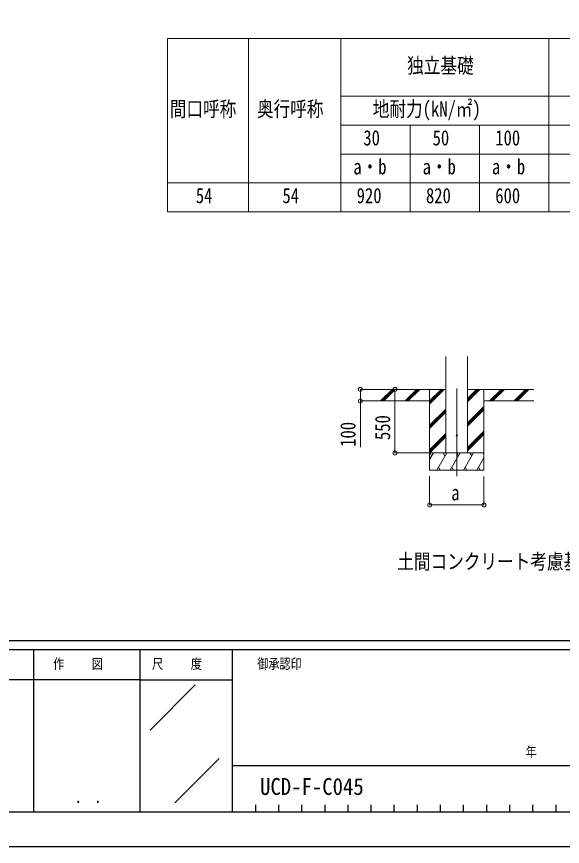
# Model space of a CAD drawing. Units: millimetres, scale not verified. Extents: x -16820 to 16820, y -11880 to 11880.
# Drawn here: x 6873 to 11598, y -11880 to -4700 of the extents above; entities that cross this region are included whole.
import ezdxf
from ezdxf.enums import TextEntityAlignment as Align

# ---------------------------------------------------------------- set-up
doc = ezdxf.new("R2010")
doc.units = ezdxf.units.MM
doc.header["$LTSCALE"] = 40
for name, color, linetype, lineweight in [('0-1_TABLE1', 7, 'Continuous', 18), ('0-3_YKK_12', 40, 'Continuous', 18), ('0-4_YKK_13', 120, 'Continuous', 18), ('0-5_YKK_A1', 120, 'Continuous', 18), ('0-6_YKK_D', 200, 'Continuous', 18)]:
    doc.layers.add(name, color=color, linetype=linetype, lineweight=lineweight)
doc.layers.add('0-2_USER1', color=92, linetype='Continuous')
doc.layers.add('0-7_YKK_ZWAK', color=134, linetype='Continuous')
doc.styles.add('ＭＳ ゴシック', font='')
doc.styles.get('ＭＳ ゴシック').set_extended_font_data('MS Gothic')

msp = doc.modelspace()

# ---------------------------------------------------------------- linework, layer by layer
at = {"layer": '0-1_TABLE1'}
for p, q in [((8180.08, -4889.02), (14180.08, -4889.02)), ((8180.08, -4889.02), (8180.08, -6389.02)), ((8880.08, -4889.02), (8880.08, -6389.02)), ((9680.08, -5389.02), (14180.08, -5389.02)), ((9680.08, -5639.02), (14180.08, -5639.02)), ((10280.08, -5639.02), (10280.08, -6389.02)), ((10880.08, -5639.02), (10880.08, -6389.02)), ((9680.08, -5889.02), (14180.08, -5889.02))]:
    msp.add_line(p, q, dxfattribs=at)
for points in [[(9680.08, -4889.02), (9680.08, -5389.02), (9680.08, -6139.02), (9680.08, -6389.02)], [(11480.08, -4889.02), (11480.08, -5389.02), (11480.08, -5639.02), (11480.08, -5889.02), (11480.08, -6389.02)], [(8180.08, -6139.02), (8880.08, -6139.02), (9680.08, -6139.02), (10880.08, -6139.02), (11480.08, -6139.02), (14180.08, -6139.02)], [(8180.08, -6389.02), (9680.08, -6389.02), (14180.08, -6389.02)]]:
    msp.add_lwpolyline(points, dxfattribs=at)
at = {"layer": '0-3_YKK_12'}
msp.add_line((10683.81, -7916.4), (10683.81, -8675.61), dxfattribs=at)
at = {"layer": '0-4_YKK_13'}
msp.add_circle((10683.81, -8325.61), 5, dxfattribs=at)
at = {"layer": '0-5_YKK_A1'}
for p, q in [((10590.06, -8475.61), (10590.06, -7640.26)), ((10777.56, -8475.61), (10777.56, -7640.26)), ((10590.06, -7925.61), (9957.86, -7925.61)), ((10024.55, -8024.21), (10123.15, -7925.61)), ((10037.29, -8025.61), (10137.29, -7925.61)), ((10051.43, -8025.61), (10151.43, -7925.61)), ((10236.68, -8024.21), (10335.28, -7925.61)), ((10249.42, -8025.61), (10349.42, -7925.61)), ((10263.56, -8025.61), (10363.56, -7925.61)), ((10448.81, -7925.61), (10448.81, -8625.61)), ((10448.81, -8052.49), (10575.69, -7925.61)), ((10448.81, -8038.35), (10561.55, -7925.61)), ((10448.81, -8024.21), (10547.41, -7925.61)), ((10777.56, -8032.11), (10884.06, -7925.61)), ((10777.56, -8017.97), (10869.92, -7925.61)), ((10777.56, -8003.82), (10855.78, -7925.61)), ((10777.56, -7925.61), (11349.43, -7925.61)), ((10918.81, -7925.61), (10918.81, -8625.61)), ((10967.91, -8025.61), (11067.91, -7925.61)), ((10982.05, -8025.61), (11082.05, -7925.61)), ((10996.19, -8025.61), (11096.19, -7925.61)), ((11180.04, -8025.61), (11280.04, -7925.61)), ((11194.18, -8025.61), (11294.18, -7925.61)), ((11208.33, -8025.61), (11308.33, -7925.61)), ((10448.81, -8025.61), (9957.86, -8025.61)), ((10918.81, -8025.61), (11349.43, -8025.61)), ((10448.81, -8236.34), (10590.06, -8095.09)), ((10448.81, -8250.48), (10590.06, -8109.23)), ((10777.56, -8215.95), (10918.81, -8074.71)), ((10777.56, -8230.1), (10918.81, -8088.85)), ((10777.56, -8244.24), (10918.81, -8102.99)), ((10448.81, -8264.62), (10590.06, -8123.37)), ((10448.81, -8448.47), (10590.06, -8307.22)), ((10448.81, -8462.61), (10590.06, -8321.36)), ((10777.56, -8428.09), (10918.81, -8286.84)), ((10777.56, -8442.23), (10918.81, -8300.98)), ((10777.56, -8456.37), (10918.81, -8315.12)), ((10449.96, -8475.61), (10590.06, -8335.5)), ((10918.81, -8475.61), (10448.81, -8475.61)), ((10448.81, -8531.78), (10481.24, -8475.61)), ((10466.24, -8501.59), (10451.24, -8475.61)), ((10510.11, -8625.61), (10596.71, -8475.61)), ((10581.71, -8501.59), (10566.71, -8475.61)), ((10625.58, -8625.61), (10712.18, -8475.61)), ((10697.18, -8501.59), (10682.18, -8475.61)), ((10741.05, -8625.61), (10827.65, -8475.61)), ((10812.65, -8501.59), (10797.65, -8475.61)), ((10856.52, -8625.61), (10918.81, -8517.72)), ((10918.81, -8485.47), (10913.12, -8475.61)), ((10525.11, -8599.63), (10540.11, -8625.61)), ((10640.58, -8599.63), (10655.58, -8625.61)), ((10756.05, -8599.63), (10771.05, -8625.61)), ((10871.52, -8599.63), (10886.52, -8625.61)), ((10448.81, -8625.61), (10918.81, -8625.61))]:
    msp.add_line(p, q, dxfattribs=at)
at = {"layer": '0-6_YKK_D'}
for p, q in [((10023.47, -7925.61), (9847.81, -7925.61)), ((10182.75, -7925.61), (10147.81, -7925.61)), ((10148.81, -7925.61), (10148.81, -8475.61)), ((10023.47, -8025.61), (9847.81, -8025.61)), ((10447.81, -8475.61), (10147.81, -8475.61)), ((10448.81, -8675.61), (10448.81, -8926.61)), ((10918.81, -8679.68), (10918.81, -8926.61)), ((10448.81, -8925.61), (10918.81, -8925.61))]:
    msp.add_line(p, q, dxfattribs=at)
msp.add_lwpolyline([(9848.81, -7925.61), (9848.81, -8025.61), (9848.81, -8424.46)], dxfattribs=at)
for centre in [(9848.81, -7925.61), (10148.81, -7925.61), (9848.81, -8025.61), (10148.81, -8475.61), (10448.81, -8925.61), (10918.81, -8925.61)]:
    msp.add_circle(centre, 17, dxfattribs=at)
at = {"layer": '0-7_YKK_ZWAK'}
for p, q in [((15580.08, -10100), (-15619.92, -10100)), ((7020.08, -10180), (7020.08, -11580)), ((7940.08, -10180), (7940.08, -11580)), ((8740.08, -10180), (7940.08, -10180)), ((12870.08, -10180), (8740.08, -10180)), ((8740.08, -10180), (8740.08, -11580)), ((7940.08, -10440), (5180.08, -10440)), ((7940.08, -10440), (8740.08, -10440)), ((8028.42, -10873.16), (8420.15, -10481.43)), ((8242.69, -11503.95), (8627.57, -11119.07)), ((8740.08, -11180), (12870.08, -11180)), ((8940.08, -11520), (8940.08, -11580)), ((9140.08, -11520), (9140.08, -11580)), ((9340.08, -11520), (9340.08, -11580)), ((9540.08, -11520), (9540.08, -11580)), ((9740.08, -11520), (9740.08, -11580)), ((9940.08, -11520), (9940.08, -11580)), ((10140.08, -11520), (10140.08, -11580)), ((10340.08, -11520), (10340.08, -11580)), ((10540.08, -11520), (10540.08, -11580)), ((10740.08, -11520), (10740.08, -11580)), ((10940.08, -11520), (10940.08, -11580)), ((11140.08, -11520), (11140.08, -11580)), ((11340.08, -11520), (11340.08, -11580)), ((11540.08, -11520), (11540.08, -11580)), ((5180.08, -11580), (7940.08, -11580)), ((7940.08, -11580), (8740.08, -11580)), ((8740.08, -11580), (12870.08, -11580))]:
    msp.add_line(p, q, dxfattribs=at)
msp.add_lwpolyline([(-16820, -11880), (16820, -11880), (16820, 11880), (-16820, 11880)], close=True, dxfattribs=at)
msp.add_lwpolyline([(7940.08, -10180), (5180.08, -10180), (5180.08, -11580)], dxfattribs=at)

# ---------------------------------------------------------------- texts
at = {"layer": '0-1_TABLE1', "style": 'ＭＳ ゴシック', "width": 0.8}
for s, p in [('独立基礎', (10253.68, -5229.02)), ('間口呼称', (8198.88, -5604.02)), ('奥行呼称', (8953.68, -5604.02)), ('地耐力(kN/㎡)', (9956.08, -5604.02)), ('30', (9874.48, -5854.02)), ('50', (10474.48, -5854.02)), ('100', (11016.88, -5854.02)), ('a・b', (9788.08, -6104.02)), ('a・b', (10388.08, -6104.02)), ('a・b', (10988.08, -6104.02)), ('54', (8424.48, -6354.02)), ('54', (9174.48, -6354.02)), ('920', (9816.88, -6354.02)), ('820', (10416.88, -6354.02)), ('600', (11016.88, -6354.02))]:
    msp.add_text(s, height=132, dxfattribs=at).set_placement(p, align=Align.BOTTOM_LEFT)
at = {"layer": '0-2_USER1', "style": 'ＭＳ ゴシック'}
for s, height, width, p in [('土間コンクリート考慮基礎の場合', 132, 0.8, (10168.31, -9519.97)), ('UCD-F-C045', 146.6, 0.9, (8980.42, -11478.81))]:
    msp.add_text(s, height=height, dxfattribs=dict(at, width=width)).set_placement(p, align=Align.BOTTOM_LEFT)
at = {"layer": '0-6_YKK_D', "style": 'ＭＳ ゴシック', "width": 0.8}
for s, p in [('550', (10146.59, -8363.81)), ('100', (9846.59, -8422.23))]:
    msp.add_text(s, height=132, rotation=90, dxfattribs=at).set_placement(p, align=Align.BOTTOM_LEFT)
msp.add_text('a', height=132, dxfattribs=at).set_placement((10635.81, -8924.81), align=Align.BOTTOM_LEFT)
at = {"layer": '0-7_YKK_ZWAK', "style": 'ＭＳ ゴシック', "width": 0.8}
for s, height, p in [('作     図', 87.98, (7188.88, -10370)), ('尺     度', 87.98, (8045.68, -10370)), ('御承認印', 87.98, (8956.55, -10370)), ('年        月        日', 87.98, (11279.63, -11132.86)), ('． ．', 103.7, (7380, -11537.41))]:
    msp.add_text(s, height=height, dxfattribs=at).set_placement(p, align=Align.BOTTOM_LEFT)

doc.saveas('drawing.dxf')
